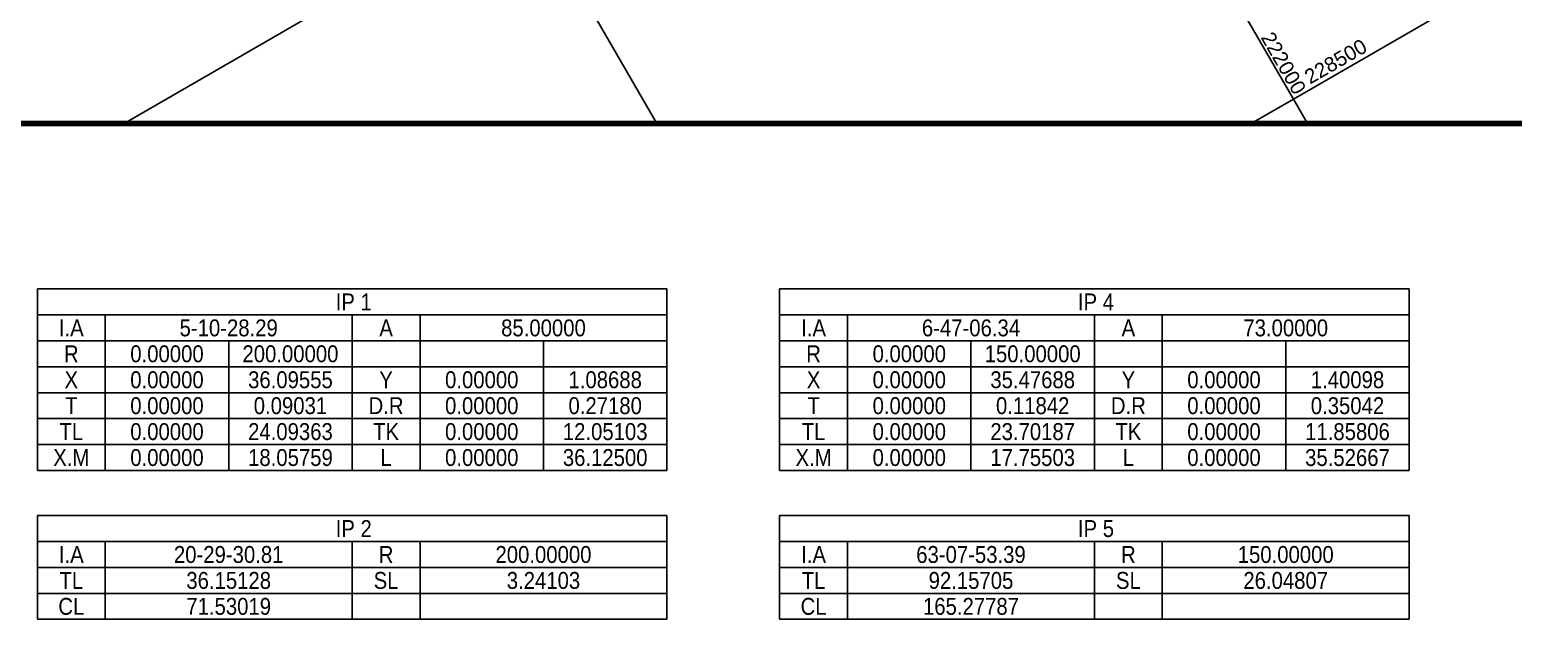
# Model space of a CAD drawing. Extents: x 227753 to 228594, y 228187 to 228781.
# Drawn here: x 228020.2 to 228283.5, y 228462.8 to 228567.4 of the extents above; entities that cross this region are included whole.
import ezdxf
from ezdxf.enums import TextEntityAlignment as Align

# ---------------------------------------------------------------- set-up
doc = ezdxf.new("R2010")
doc.units = 0
doc.header["$LTSCALE"] = 10
doc.header["$MEASUREMENT"] = 0
for name, color, linetype in [('CA-TABL-LIN1', 4, 'CONTINUOUS'), ('CA-TABL-LIN2', 1, 'CONTINUOUS'), ('CA-TABL-TEX1', 6, 'CONTINUOUS'), ('CA-TABL-TEX2', 3, 'CONTINUOUS'), ('CV-GRID-BORD', 4, 'CONTINUOUS'), ('CV-GRID-LINE', 1, 'CONTINUOUS'), ('CV-GRID-TEXT', 4, 'CONTINUOUS')]:
    doc.layers.add(name, color=color, linetype=linetype)
doc.styles.get("Standard").update_dxf_attribs({"font": 'Dotum.ttf'})

msp = doc.modelspace()

# ---------------------------------------------------------------- linework, layer by layer
at = {"layer": 'CA-TABL-LIN1'}
for p, q in [((228021.56, 228521.42), (228021.56, 228489.22)), ((228021.56, 228521.42), (228133.28, 228521.42)), ((228133.28, 228521.42), (228133.28, 228489.22)), ((228153.28, 228521.42), (228264.99, 228521.42)), ((228153.28, 228521.42), (228153.28, 228489.22)), ((228264.99, 228521.42), (228264.99, 228489.22)), ((228021.56, 228516.82), (228133.28, 228516.82)), ((228033.61, 228516.82), (228033.61, 228489.22)), ((228077.42, 228516.82), (228077.42, 228489.22)), ((228089.47, 228516.82), (228089.47, 228489.22)), ((228153.28, 228516.82), (228264.99, 228516.82)), ((228165.32, 228516.82), (228165.32, 228489.22)), ((228209.13, 228516.82), (228209.13, 228489.22)), ((228221.18, 228516.82), (228221.18, 228489.22)), ((228021.56, 228489.22), (228133.28, 228489.22)), ((228153.28, 228489.22), (228264.99, 228489.22)), ((228021.56, 228481.22), (228021.56, 228462.82)), ((228021.56, 228481.22), (228133.28, 228481.22)), ((228133.28, 228481.22), (228133.28, 228462.82)), ((228153.28, 228481.22), (228264.99, 228481.22)), ((228153.28, 228481.22), (228153.28, 228462.82)), ((228264.99, 228481.22), (228264.99, 228462.82)), ((228021.56, 228476.62), (228133.28, 228476.62)), ((228033.61, 228476.62), (228033.61, 228462.82)), ((228077.42, 228476.62), (228077.42, 228462.82)), ((228089.47, 228476.62), (228089.47, 228462.82)), ((228153.28, 228476.62), (228264.99, 228476.62)), ((228165.32, 228476.62), (228165.32, 228462.82)), ((228209.13, 228476.62), (228209.13, 228462.82)), ((228221.18, 228476.62), (228221.18, 228462.82)), ((228021.56, 228462.82), (228133.28, 228462.82)), ((228153.28, 228462.82), (228264.99, 228462.82))]:
    msp.add_line(p, q, dxfattribs=at)
at = {"layer": 'CA-TABL-LIN2'}
for p, q in [((228021.56, 228512.22), (228133.28, 228512.22)), ((228055.51, 228512.22), (228055.51, 228489.22)), ((228111.37, 228512.22), (228111.37, 228489.22)), ((228153.28, 228512.22), (228264.99, 228512.22)), ((228187.23, 228512.22), (228187.23, 228489.22)), ((228243.08, 228512.22), (228243.08, 228489.22)), ((228021.56, 228507.62), (228133.28, 228507.62)), ((228153.28, 228507.62), (228264.99, 228507.62)), ((228021.56, 228503.02), (228133.28, 228503.02)), ((228153.28, 228503.02), (228264.99, 228503.02)), ((228021.56, 228498.42), (228133.28, 228498.42)), ((228153.28, 228498.42), (228264.99, 228498.42)), ((228021.56, 228493.82), (228133.28, 228493.82)), ((228153.28, 228493.82), (228264.99, 228493.82)), ((228021.56, 228472.02), (228133.28, 228472.02)), ((228153.28, 228472.02), (228264.99, 228472.02)), ((228021.56, 228467.42), (228133.28, 228467.42)), ((228153.28, 228467.42), (228264.99, 228467.42))]:
    msp.add_line(p, q, dxfattribs=at)
at = {"layer": 'CV-GRID-BORD'}
msp.add_lwpolyline([(228384.73, 228550.79, 1, 1, 0), (228384.73, 228704.25, 1, 1, 0), (227966.91, 228704.25, 1, 1, 0), (227966.91, 228550.79, 1, 1, 0)], format="xyseb", close=True, dxfattribs=at)
at = {"layer": 'CV-GRID-LINE', "linetype": 'Continuous'}
for p, q in [((228244.44, 228555.1), (228194.44, 228641.71)), ((228244.44, 228555.1), (228194.44, 228641.71)), ((228244.44, 228555.1), (228194.44, 228641.71)), ((228244.44, 228555.1), (228331.04, 228605.1)), ((228244.44, 228555.1), (228331.04, 228605.1)), ((228244.44, 228555.1), (228331.04, 228605.1)), ((228036.97, 228550.79), (228107.84, 228591.71)), ((228036.97, 228550.79), (228107.84, 228591.71)), ((228131.46, 228550.79), (228107.84, 228591.71)), ((228131.46, 228550.79), (228107.84, 228591.71)), ((228131.46, 228550.79), (228107.84, 228591.71)), ((228236.97, 228550.79), (228244.44, 228555.1)), ((228236.97, 228550.79), (228244.44, 228555.1)), ((228236.97, 228550.79), (228244.44, 228555.1)), ((228246.93, 228550.79), (228244.44, 228555.1)), ((228246.93, 228550.79), (228244.44, 228555.1)), ((228246.93, 228550.79), (228244.44, 228555.1))]:
    msp.add_line(p, q, dxfattribs=at)

# ---------------------------------------------------------------- texts
at = {"layer": 'CA-TABL-TEX1', "width": 0.918261}
for s, p in [(' IP 1', (228077.2, 228519.12)), (' IP 4', (228208.91, 228519.12)), ('I.A', (228027.58, 228514.52)), ('A', (228083.44, 228514.52)), ('I.A', (228159.3, 228514.52)), ('A', (228215.16, 228514.52)), ('R', (228027.58, 228509.92)), ('R', (228159.3, 228509.92)), ('X', (228027.58, 228505.32)), ('Y', (228083.44, 228505.32)), ('X', (228159.3, 228505.32)), ('Y', (228215.16, 228505.32)), ('T', (228027.58, 228500.72)), ('D.R', (228083.44, 228500.72)), ('T', (228159.3, 228500.72)), ('D.R', (228215.16, 228500.72)), ('TL', (228027.58, 228496.12)), ('TK', (228083.44, 228496.12)), ('TL', (228159.3, 228496.12)), ('TK', (228215.16, 228496.12)), ('X.M', (228027.58, 228491.52)), ('L', (228083.44, 228491.52)), ('X.M', (228159.3, 228491.52)), ('L', (228215.16, 228491.52)), (' IP 2', (228077.2, 228478.92)), (' IP 5', (228208.91, 228478.92)), ('I.A', (228027.58, 228474.32)), ('R', (228083.44, 228474.32)), ('I.A', (228159.3, 228474.32)), ('R', (228215.16, 228474.32)), ('TL', (228027.58, 228469.72)), ('SL', (228083.44, 228469.72)), ('TL', (228159.3, 228469.72)), ('SL', (228215.16, 228469.72)), ('CL', (228027.58, 228465.12)), ('CL', (228159.3, 228465.12))]:
    msp.add_text(s, height=3, dxfattribs=at).set_placement(p, align=Align.MIDDLE_CENTER)
at = {"layer": 'CA-TABL-TEX2', "width": 0.918261}
for s, p in [('5-10-28.29', (228055.51, 228514.52)), ('85.00000', (228111.37, 228514.52)), ('6-47-06.34', (228187.23, 228514.52)), ('73.00000', (228243.08, 228514.52)), ('0.00000', (228044.56, 228509.92)), ('200.00000', (228066.47, 228509.92)), ('0.00000', (228176.28, 228509.92)), ('150.00000', (228198.18, 228509.92)), ('0.00000', (228044.56, 228505.32)), ('36.09555', (228066.47, 228505.32)), ('0.00000', (228100.42, 228505.32)), ('1.08688', (228122.32, 228505.32)), ('0.00000', (228176.28, 228505.32)), ('35.47688', (228198.18, 228505.32)), ('0.00000', (228232.13, 228505.32)), ('1.40098', (228254.04, 228505.32)), ('0.00000', (228044.56, 228500.72)), ('0.09031', (228066.47, 228500.72)), ('0.00000', (228100.42, 228500.72)), ('0.27180', (228122.32, 228500.72)), ('0.00000', (228176.28, 228500.72)), ('0.11842', (228198.18, 228500.72)), ('0.00000', (228232.13, 228500.72)), ('0.35042', (228254.04, 228500.72)), ('0.00000', (228044.56, 228496.12)), ('24.09363', (228066.47, 228496.12)), ('0.00000', (228100.42, 228496.12)), ('12.05103', (228122.32, 228496.12)), ('0.00000', (228176.28, 228496.12)), ('23.70187', (228198.18, 228496.12)), ('0.00000', (228232.13, 228496.12)), ('11.85806', (228254.04, 228496.12)), ('0.00000', (228044.56, 228491.52)), ('18.05759', (228066.47, 228491.52)), ('0.00000', (228100.42, 228491.52)), ('36.12500', (228122.32, 228491.52)), ('0.00000', (228176.28, 228491.52)), ('17.75503', (228198.18, 228491.52)), ('0.00000', (228232.13, 228491.52)), ('35.52667', (228254.04, 228491.52)), ('20-29-30.81', (228055.51, 228474.32)), ('200.00000', (228111.37, 228474.32)), ('63-07-53.39', (228187.23, 228474.32)), ('150.00000', (228243.08, 228474.32)), ('36.15128', (228055.51, 228469.72)), ('3.24103', (228111.37, 228469.72)), ('92.15705', (228187.23, 228469.72)), ('26.04807', (228243.08, 228469.72)), ('71.53019', (228055.51, 228465.12)), ('165.27787', (228187.23, 228465.12))]:
    msp.add_text(s, height=3, dxfattribs=at).set_placement(p, align=Align.MIDDLE_CENTER)
at = {"layer": 'CV-GRID-TEXT', "width": 0.94962}
for s, rotation, p, p2 in [('222000', 300, (228238.58, 228566.04), (228244.58, 228555.65)), ('222000', 300, (228238.58, 228566.04), (228244.58, 228555.65)), ('222000', 300, (228238.58, 228566.04), (228244.58, 228555.65)), ('228500', 30, (228247.39, 228557.67), (228257.78, 228563.67))]:
    msp.add_text(s, height=2.6, rotation=rotation, dxfattribs=at).set_placement(p, p2, align=Align.FIT)

doc.saveas('drawing.dxf')
